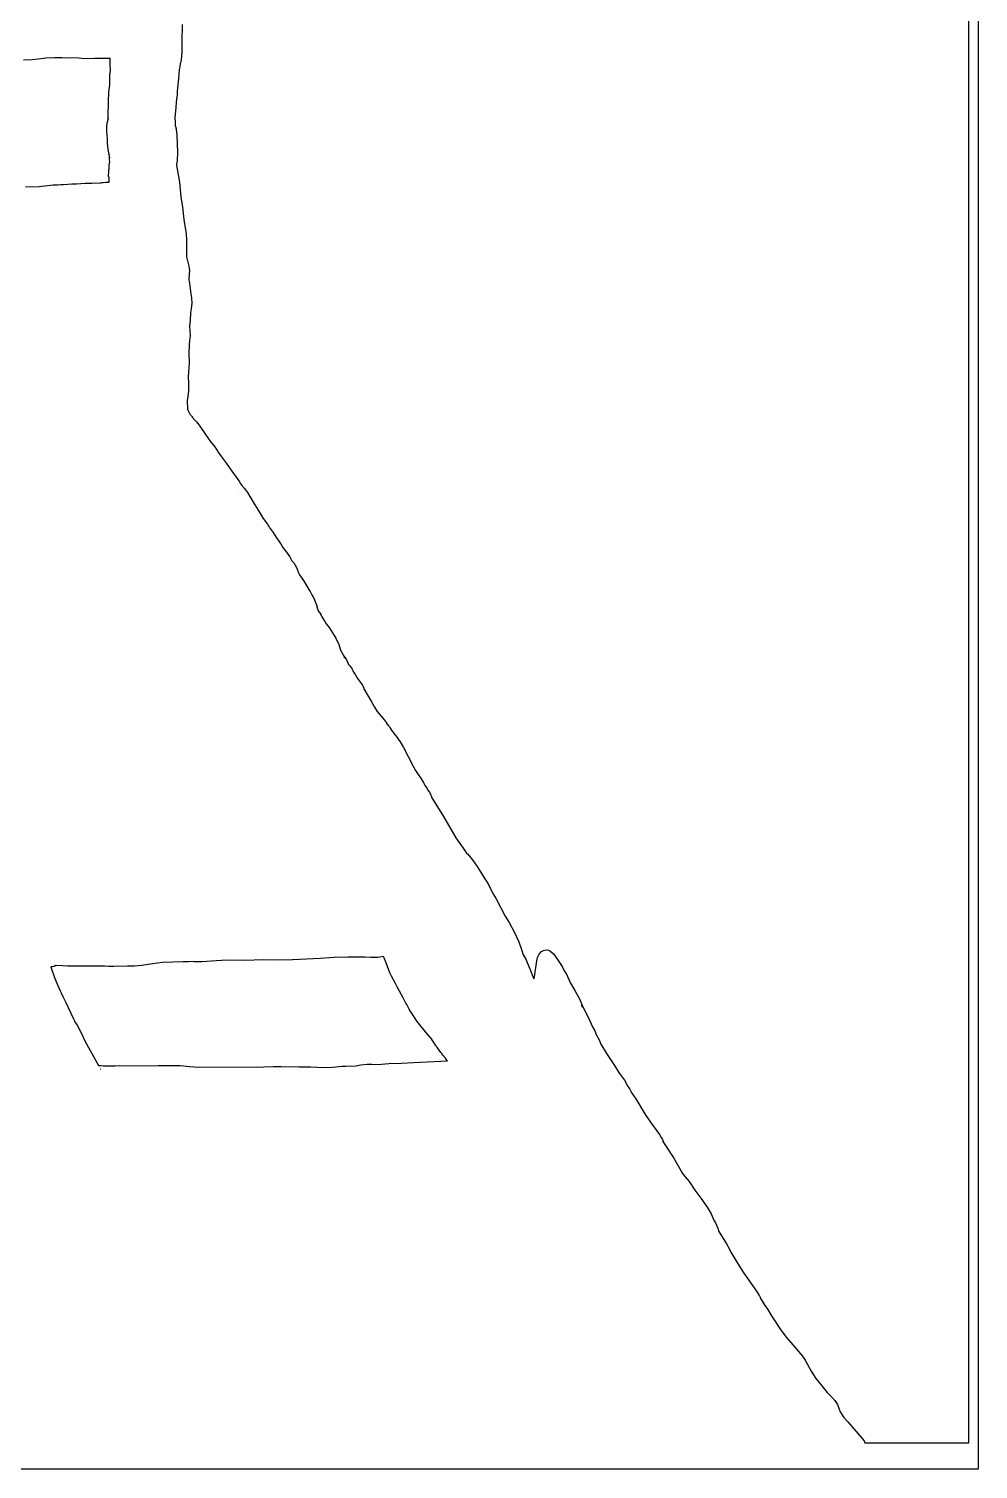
# Model space of a CAD drawing. Extents: x 2 to 598, y 728 to 3498.
# Drawn here: x 299 to 598, y 2691.4 to 3144.9 of the extents above; entities that cross this region are included whole.
import ezdxf

# ---------------------------------------------------------------- set-up
doc = ezdxf.new("R2010")
doc.units = 0

msp = doc.modelspace()

# ---------------------------------------------------------------- linework, layer by layer
at = {"layer": 'Calque 1'}
for p, q in [((595.001, 2699.71), (595.001, 3489.71)), ((347.30561, 3146.33541), (347.16091, 3140.87786)), ((347.16091, 3140.87786), (347.16091, 3137.66616)), ((300.04484, 3135.12471), (297.302589, 3135.039919)), ((302.069, 3135.34487), (300.04484, 3135.12471)), ((304.33762, 3135.69729), (302.069, 3135.34487)), ((307.02168, 3135.76039), (304.33762, 3135.69729)), ((309.37398, 3135.80799), (307.02168, 3135.76039)), ((314.76849, 3135.68914), (309.37398, 3135.80799)), ((316.58233, 3135.50724), (314.76849, 3135.68914)), ((319.64261, 3135.58214), (316.58233, 3135.50724)), ((320.88596, 3135.56204), (319.64261, 3135.58214)), ((321.85283, 3135.60954), (320.88596, 3135.56204)), ((324.36274, 3135.62354), (321.85283, 3135.60954)), ((324.56221, 3135.64944), (324.36274, 3135.62354)), ((324.56621, 3133.94876), (324.56221, 3135.64944)), ((324.7011, 3131.70343), (324.56621, 3133.94876)), ((346.6762, 3134.0484), (346.5915, 3132.96321)), ((346.7134, 3134.26638), (346.6762, 3134.0514)), ((346.6762, 3134.0514), (346.6762, 3134.0484)), ((346.95472, 3135.08698), (346.7134, 3134.26638)), ((347.16091, 3137.66616), (346.95472, 3135.08698)), ((324.45871, 3127.32437), (324.51351, 3130.55363)), ((324.51351, 3130.55363), (324.7011, 3131.70343)), ((346.31967, 3132.08258), (346.1388, 3129.23831)), ((346.5915, 3132.96321), (346.31967, 3132.10588)), ((346.31967, 3132.10588), (346.31967, 3132.08258)), ((324.07478, 3121.97998), (324.21792, 3125.07438)), ((324.21792, 3125.07438), (324.45871, 3127.32437)), ((345.72901, 3125.29954), (345.67941, 3124.18954)), ((346.1388, 3129.23831), (345.72901, 3125.29954)), ((323.95746, 3117.28725), (324.07478, 3121.97998)), ((345.37557, 3121.99379), (345.27013, 3120.09729)), ((345.67941, 3124.18954), (345.37557, 3121.99379)), ((323.66135, 3115.36127), (323.98226, 3116.35243)), ((323.952719, 3116.463325), (323.95746, 3117.28725)), ((323.980366, 3116.390425), (323.952719, 3116.463325)), ((323.961, 3116.147), (323.958, 3116.14)), ((323.958, 3116.14), (323.9584, 3116.14006)), ((323.9584, 3116.14006), (323.961, 3116.14)), ((323.961, 3116.14), (323.961, 3116.147)), ((324.00506, 3116.54258), (323.980366, 3116.390425)), ((323.98226, 3116.35243), (324.00506, 3116.54258)), ((345.01811, 3117.04026), (345.05431, 3115.69875)), ((345.01952, 3117.03699), (345.01811, 3117.04026)), ((345.27013, 3120.09729), (345.01952, 3117.03699)), ((323.514687, 3113.94062), (323.66135, 3115.36127)), ((323.51975, 3112.96865), (323.514687, 3113.94062)), ((323.608327, 3111.415051), (323.51975, 3112.96865)), ((323.73988, 3110.36933), (323.608327, 3111.415051)), ((345.05431, 3115.69875), (345.11891, 3114.41666)), ((345.11891, 3114.41666), (345.13801, 3114.27249)), ((345.13801, 3114.27249), (345.28528, 3113.73557)), ((345.28528, 3113.73557), (345.36848, 3113.41878)), ((345.36848, 3113.41878), (345.41088, 3113.14595)), ((345.41088, 3113.14595), (345.56283, 3111.50572)), ((345.56283, 3111.50572), (345.71269, 3108.71728)), ((323.747831, 3108.923049), (323.73988, 3110.36933)), ((323.91818, 3106.96127), (323.747831, 3108.923049)), ((324.2954, 3105.36086), (323.91818, 3106.96127)), ((345.71269, 3108.71728), (345.818279, 3106.149074)), ((324.264314, 3105.32276), (324.265183, 3105.429568)), ((324.39567, 3104.58827), (324.264314, 3105.32276)), ((324.265183, 3105.429568), (324.2954, 3105.36086)), ((324.32397, 3102.04112), (324.47177, 3103.055)), ((324.41577, 3104.51227), (324.39567, 3104.58827)), ((324.41077, 3103.64462), (324.41577, 3104.51227)), ((324.47177, 3103.055), (324.41077, 3103.64462)), ((324.47197, 3104.45446), (324.46897, 3104.47776)), ((324.46897, 3104.47776), (324.46897, 3104.46846)), ((324.46897, 3104.46846), (324.47197, 3104.45446)), ((345.69919, 3103.32949), (345.46872, 3102.23912)), ((345.46872, 3102.23912), (345.47272, 3102.01743)), ((345.818279, 3106.149074), (345.69919, 3103.32949)), ((324.1164, 3098.579442), (324.14627, 3100.15388)), ((324.24037, 3097.98038), (324.1164, 3098.579442)), ((324.14627, 3100.15388), (324.21557, 3100.53112)), ((324.21557, 3100.53112), (324.27907, 3100.80398)), ((324.25127, 3096.659), (324.24037, 3097.98038)), ((324.27907, 3100.80398), (324.32397, 3102.04112)), ((345.47272, 3102.01743), (345.95849, 3099.63565)), ((345.95849, 3099.63565), (346.48869, 3096.59914)), ((297.90051, 3095.21408), (302.27078, 3095.30818)), ((302.27078, 3095.30818), (306.66741, 3095.77948)), ((306.66741, 3095.77948), (307.64253, 3095.80998)), ((307.64253, 3095.80998), (307.94122, 3095.82398)), ((307.94122, 3095.82398), (308.08695, 3095.85048)), ((308.08695, 3095.85048), (309.11324, 3095.93058)), ((309.11324, 3095.93058), (309.89821, 3095.95068)), ((309.89821, 3095.95068), (312.50581, 3096.14083)), ((312.50581, 3096.14083), (313.82356, 3096.17853)), ((313.82356, 3096.17853), (314.01631, 3096.16613)), ((314.01631, 3096.16613), (314.04371, 3096.16913)), ((314.04371, 3096.16913), (316.76499, 3096.34947)), ((316.76499, 3096.34947), (318.79329, 3096.37997)), ((318.79329, 3096.37997), (321.5063, 3096.46787)), ((321.5063, 3096.46787), (321.6851, 3096.48187)), ((321.6851, 3096.48187), (321.6981, 3096.48587)), ((321.6981, 3096.48587), (321.92857, 3096.53037)), ((321.92857, 3096.53037), (322.35439, 3096.58927)), ((322.35439, 3096.58927), (323.20654, 3096.65077)), ((323.20654, 3096.65077), (324.10054, 3096.65077)), ((324.10054, 3096.65077), (324.104, 3096.65)), ((324.104, 3096.65), (324.25127, 3096.659)), ((346.48869, 3096.59914), (346.87263, 3092.00666)), ((346.87263, 3092.00666), (347.40179, 3088.77481)), ((347.40179, 3088.77481), (347.7625, 3084.89703)), ((347.7625, 3084.89703), (348.159092, 3082.936855)), ((348.159092, 3082.936855), (348.5671, 3080.47196)), ((348.5671, 3080.47196), (348.666031, 3078.42788)), ((348.666031, 3078.42788), (348.645837, 3076.522281)), ((348.645837, 3076.522281), (348.68544, 3073.14372)), ((348.68544, 3073.14372), (349.37585, 3070.22815)), ((349.37585, 3070.22815), (349.536585, 3068.852822)), ((349.525992, 3067.6732), (349.41875, 3065.95087)), ((349.41875, 3065.95087), (349.42375, 3065.90077)), ((349.42375, 3065.90077), (349.49045, 3065.5008)), ((349.536585, 3068.852822), (349.525992, 3067.6732)), ((349.49045, 3065.5008), (349.60464, 3064.84244)), ((349.60464, 3064.84244), (350.05216, 3061.5279)), ((350.05216, 3061.5279), (350.231394, 3060.227604)), ((350.139771, 3056.814794), (349.862, 3055.53499)), ((350.33277, 3058.57357), (350.139771, 3056.814794)), ((350.231394, 3060.227604), (350.33277, 3058.57357)), ((349.75244, 3053.10776), (349.61086, 3051.281)), ((349.862, 3055.53499), (349.75244, 3053.10776)), ((349.61086, 3051.281), (349.77982, 3048.3685)), ((349.77982, 3048.3685), (349.630066, 3046.668414)), ((349.461, 3045.50304), (349.406005, 3042.745785)), ((349.630066, 3046.668414), (349.461, 3045.50304)), ((349.4435, 3039.76542), (349.20267, 3035.35638)), ((349.406005, 3042.745785), (349.4435, 3039.76542)), ((349.20267, 3035.35638), (349.313826, 3033.358626)), ((349.31687, 3030.92978), (349.040199, 3029.067211)), ((349.313826, 3033.358626), (349.31687, 3030.92978)), ((349.040199, 3029.067211), (348.84197, 3027.96872)), ((348.84197, 3027.96872), (349.00164, 3025.04178)), ((349.00164, 3025.04178), (349.39389, 3024.35653)), ((349.39389, 3024.35653), (349.42079, 3024.2108)), ((349.42079, 3024.2108), (349.42379, 3024.2028)), ((349.42379, 3024.2028), (349.43679, 3024.1506)), ((349.43679, 3024.1506), (349.50239, 3023.99299)), ((349.50239, 3023.99299), (349.50539, 3023.98059)), ((349.50539, 3023.98059), (349.57259, 3023.88289)), ((349.57259, 3023.88289), (349.71573, 3023.67051)), ((349.71573, 3023.67051), (349.73633, 3023.64771)), ((349.73633, 3023.64771), (350.19882, 3023.02655)), ((350.19882, 3023.02655), (350.2996, 3022.84259)), ((350.2996, 3022.84259), (350.5373, 3022.55528)), ((350.5373, 3022.55528), (350.71248, 3022.31755)), ((350.71248, 3022.31755), (350.71548, 3022.31455)), ((350.71548, 3022.31455), (350.85139, 3022.17089)), ((350.85139, 3022.17089), (351.31648, 3021.743)), ((351.31648, 3021.743), (351.74899, 3021.22262)), ((351.74899, 3021.22262), (352.63474, 3020.1581)), ((352.63474, 3020.1581), (354.82633, 3016.86941)), ((354.82633, 3016.86941), (356.10792, 3015.10467)), ((356.10792, 3015.10467), (357.54193, 3013.32699)), ((357.54193, 3013.32699), (358.64781, 3011.68938)), ((358.64781, 3011.68938), (359.35681, 3010.6212)), ((359.35681, 3010.6212), (361.27557, 3008.03326)), ((361.27557, 3008.03326), (362.91421, 3005.67009)), ((362.91421, 3005.67009), (362.91721, 3005.66609)), ((362.91721, 3005.66609), (364.10218, 3004.06203)), ((364.10218, 3004.06203), (365.09539, 3002.64971)), ((365.09539, 3002.64971), (365.30415, 3002.33449)), ((365.1789, 2999.58786), (365.1819, 2999.58286)), ((365.1799, 2999.58766), (365.1789, 2999.58786)), ((365.1899, 2999.59796), (365.1799, 2999.58766)), ((365.1819, 2999.58286), (365.1899, 2999.59796)), ((365.30415, 3002.33449), (365.46023, 3002.04615)), ((365.46023, 3002.04615), (365.47983, 3002.00945)), ((365.47983, 3002.00945), (365.84622, 3001.46065)), ((365.84622, 3001.46065), (366.05138, 3001.1418)), ((366.05138, 3001.1418), (366.89265, 3000.19872)), ((366.89265, 3000.19872), (367.81303, 2998.96984)), ((367.81303, 2998.96984), (368.5618, 2997.7141)), ((368.5618, 2997.7141), (370.17152, 2995.01091)), ((370.17152, 2995.01091), (371.2221, 2993.37586)), ((371.2221, 2993.37586), (372.82822, 2990.73519)), ((372.82822, 2990.73519), (374.11444, 2988.93791)), ((374.11444, 2988.93791), (374.56352, 2988.26661)), ((374.56352, 2988.26661), (374.49632, 2988.32091)), ((374.49632, 2988.32091), (374.5981, 2988.18708)), ((374.5981, 2988.18708), (374.6081, 2988.20058)), ((374.6081, 2988.20058), (374.7523, 2987.98458)), ((374.7523, 2987.98458), (374.90473, 2987.71896)), ((374.90473, 2987.71896), (374.97033, 2987.57376)), ((374.97033, 2987.57376), (375.90878, 2986.36504)), ((375.90878, 2986.36504), (377.01775, 2984.62252)), ((377.01775, 2984.62252), (378.02492, 2983.16059)), ((378.02492, 2983.16059), (378.51532, 2982.38597)), ((378.51532, 2982.38597), (378.93598, 2981.63562)), ((378.93598, 2981.63562), (380.1669, 2980.19488)), ((380.1669, 2980.19488), (381.22523, 2978.69163)), ((381.22523, 2978.69163), (381.86603, 2977.45602)), ((381.86603, 2977.45602), (382.03552, 2977.22814)), ((382.03552, 2977.22814), (382.41226, 2976.74446)), ((382.41226, 2976.74446), (383.25458, 2975.37243)), ((383.25458, 2975.37243), (383.90673, 2973.67177)), ((383.90673, 2973.67177), (384.21782, 2973.03976)), ((384.21782, 2973.03976), (385.47097, 2971.2161)), ((385.47097, 2971.2161), (387.21454, 2968.42194)), ((387.21454, 2968.42194), (387.61295, 2967.76617)), ((387.61295, 2967.76617), (388.14265, 2966.67324)), ((388.14265, 2966.67324), (388.45994, 2966.17817)), ((388.45994, 2966.17817), (388.83615, 2965.45004)), ((388.83615, 2965.45004), (389.26247, 2964.25632)), ((389.26247, 2964.25632), (389.57822, 2963.57161)), ((389.57822, 2963.57161), (389.771164, 2962.826262)), ((389.768352, 2962.748425), (389.71102, 2962.86417)), ((389.71102, 2962.86417), (390.34975, 2961.29215)), ((389.771164, 2962.826262), (389.768352, 2962.748425)), ((390.34975, 2961.29215), (390.308349, 2961.473973)), ((390.308349, 2961.473973), (390.433117, 2961.383951)), ((390.433117, 2961.383951), (391.07219, 2960.29946)), ((391.07219, 2960.29946), (391.31402, 2959.74651)), ((391.31402, 2959.74651), (391.48663, 2959.52172)), ((391.48663, 2959.52172), (392.0158, 2958.621)), ((392.0158, 2958.621), (392.1264, 2958.48665)), ((392.1264, 2958.48665), (392.64831, 2957.58799)), ((392.64831, 2957.58799), (393.61777, 2956.40099)), ((393.61777, 2956.40099), (395.15566, 2953.87142)), ((395.15566, 2953.87142), (395.32102, 2953.5624)), ((395.32102, 2953.5624), (395.67088, 2953.03995)), ((395.67088, 2953.03995), (396.61552, 2951.1088)), ((396.61552, 2951.1088), (397.094094, 2949.700659)), ((397.122134, 2949.429953), (397.04391, 2949.46911)), ((397.04391, 2949.46911), (398.46244, 2946.87082)), ((397.094094, 2949.700659), (397.122134, 2949.429953)), ((398.335672, 2947.184035), (398.386744, 2947.205924)), ((398.46244, 2946.87082), (398.335672, 2947.184035)), ((398.386744, 2947.205924), (399.00659, 2946.29152)), ((399.00659, 2946.29152), (399.70421, 2944.82185)), ((399.70421, 2944.82185), (400.085876, 2944.3767)), ((400.085876, 2944.3767), (400.85041, 2943.27155)), ((400.85041, 2943.27155), (401.16313, 2942.654113)), ((401.180164, 2942.574843), (401.12428, 2942.65919)), ((401.12428, 2942.65919), (401.22038, 2942.47832)), ((401.16313, 2942.654113), (401.180164, 2942.574843)), ((401.22038, 2942.47832), (401.28398, 2942.41162)), ((401.28398, 2942.41162), (401.69482, 2941.82354)), ((401.69482, 2941.82354), (402.49426, 2940.38591)), ((402.49426, 2940.38591), (403.110981, 2939.580944)), ((403.110981, 2939.580944), (404.04556, 2938.2279)), ((404.04556, 2938.2279), (404.463731, 2937.363513)), ((404.463731, 2937.363513), (404.52152, 2937.12254)), ((404.52152, 2937.12254), (405.549377, 2935.361696)), ((405.549377, 2935.361696), (406.82268, 2933.24887)), ((406.82268, 2933.24887), (407.818342, 2931.388773)), ((407.818342, 2931.388773), (408.7254, 2929.939)), ((408.7254, 2929.939), (411.00433, 2927.29678)), ((411.00433, 2927.29678), (411.004, 2927.3)), ((411.004, 2927.3), (411.601119, 2926.424123)), ((411.659069, 2926.274751), (411.58122, 2926.32229)), ((411.58122, 2926.32229), (411.73367, 2926.14504)), ((411.601119, 2926.424123), (411.659069, 2926.274751)), ((411.73367, 2926.14504), (412.41632, 2925.35852)), ((412.41632, 2925.35852), (412.417, 2925.36)), ((412.417, 2925.36), (412.582104, 2925.138217)), ((412.582104, 2925.138217), (412.56633, 2925.14658)), ((412.56633, 2925.14658), (412.68674, 2924.96416)), ((412.68674, 2924.96416), (413.01903, 2924.45618)), ((413.01903, 2924.45618), (413.46086, 2923.77819)), ((413.46086, 2923.77819), (413.91353, 2923.143161)), ((413.91353, 2923.143161), (413.83292, 2923.19424)), ((413.83292, 2923.19424), (414.08252, 2922.94826)), ((414.08252, 2922.94826), (414.69593, 2922.21808)), ((414.69593, 2922.21808), (415.962085, 2920.384916)), ((415.962085, 2920.384916), (416.94126, 2918.60537)), ((416.94126, 2918.60537), (420.08059, 2912.77369)), ((420.08059, 2912.77369), (420.77409, 2911.44922)), ((420.77409, 2911.44922), (422.55384, 2908.80029)), ((422.55384, 2908.80029), (423.23286, 2907.76314)), ((423.23286, 2907.76314), (423.30576, 2907.64946)), ((423.30576, 2907.64946), (423.35326, 2907.56726)), ((423.35326, 2907.56726), (423.41686, 2907.44478)), ((423.41686, 2907.44478), (423.52333, 2907.12645)), ((423.52333, 2907.12645), (423.63133, 2906.9182)), ((423.63133, 2906.9182), (423.67623, 2906.8443)), ((423.67623, 2906.8443), (423.83644, 2906.59315)), ((423.83644, 2906.59315), (424.31856, 2905.84229)), ((424.31856, 2905.84229), (424.81105, 2905.07335)), ((424.81105, 2905.07335), (425.12834, 2904.56588)), ((425.12834, 2904.56588), (425.61615, 2903.67963)), ((425.61615, 2903.67963), (425.8079, 2903.2192)), ((425.8079, 2903.2192), (425.8139, 2903.1288)), ((425.8139, 2903.1288), (425.96426, 2902.83166)), ((425.96426, 2902.83166), (427.660342, 2899.949967)), ((427.660342, 2899.949967), (429.55579, 2896.90695)), ((429.55579, 2896.90695), (433.4894, 2890.20245)), ((433.4894, 2890.20245), (436.51298, 2885.86215)), ((436.51298, 2885.86215), (436.86127, 2885.40326)), ((436.86127, 2885.40326), (437.17496, 2885.12938)), ((437.17496, 2885.12938), (438.30254, 2883.7739)), ((438.30254, 2883.7739), (439.42342, 2882.20036)), ((439.42342, 2882.20036), (440.24402, 2881.1751)), ((440.24402, 2881.1751), (440.244, 2881.17)), ((440.244, 2881.17), (441.285175, 2879.505202)), ((441.285175, 2879.505202), (442.0661, 2878.12212)), ((442.0661, 2878.12212), (443.74869, 2875.47732)), ((443.74869, 2875.47732), (445.1326, 2872.72813)), ((445.1326, 2872.72813), (446.21262, 2870.94995)), ((446.21262, 2870.94995), (449.02744, 2865.56888)), ((449.02744, 2865.56888), (450.24132, 2863.58709)), ((450.24132, 2863.58709), (451.866958, 2860.577333)), ((451.866958, 2860.577333), (453.34708, 2857.43139)), ((453.34708, 2857.43139), (454.1509, 2855.09318)), ((410.65271, 2852.79462), (408.94946, 2852.55794)), ((411.32814, 2851.39884), (410.65271, 2852.79462)), ((454.1509, 2855.09318), (454.72219, 2853.38668)), ((454.72219, 2853.38668), (455.39966, 2852.17125)), ((459.203164, 2852.504549), (459.72191, 2853.59855)), ((459.72191, 2853.59855), (460.424615, 2854.388203)), ((460.424615, 2854.388203), (461.049582, 2854.733937)), ((461.049582, 2854.733937), (461.90006, 2854.8977)), ((461.90006, 2854.8977), (462.769617, 2854.786922)), ((462.769617, 2854.786922), (463.439106, 2854.46385)), ((463.439106, 2854.46385), (464.23119, 2853.66211)), ((464.23119, 2853.66211), (465.53986, 2851.942604)), ((305.88511, 2849.59836), (306.00655, 2849.26402)), ((305.88551, 2849.59762), (305.88511, 2849.59836)), ((306.35009, 2849.58312), (305.88551, 2849.59762)), ((306.00655, 2849.26402), (307.16101, 2845.95414)), ((306.952071, 2849.717653), (306.35009, 2849.58312)), ((307.49988, 2850.00118), (306.952071, 2849.717653)), ((307.56858, 2850.00818), (307.49988, 2850.00118)), ((309.62789, 2849.94818), (307.56858, 2850.00818)), ((311.188, 2849.79264), (309.62789, 2849.94818)), ((314.27928, 2849.77924), (311.188, 2849.79264)), ((318.43562, 2849.75084), (314.27928, 2849.77924)), ((320.74916, 2849.77924), (318.43562, 2849.75084)), ((322.93922, 2849.79994), (320.74916, 2849.77924)), ((324.0766, 2849.73384), (322.93922, 2849.79994)), ((325.73234, 2849.66564), (324.0766, 2849.73384)), ((330.10777, 2849.81808), (325.73234, 2849.66564)), ((332.240031, 2849.847584), (330.10777, 2849.81808)), ((334.60672, 2849.98241), (332.240031, 2849.847584)), ((337.89903, 2850.5493), (334.60672, 2849.98241)), ((341.05077, 2850.90019), (337.89903, 2850.5493)), ((347.54702, 2851.1317), (341.05077, 2850.90019)), ((349.24718, 2851.2061), (347.54702, 2851.1317)), ((350.88582, 2851.2294), (349.24718, 2851.2061)), ((351.03568, 2851.203), (350.88582, 2851.2294)), ((351.3013, 2851.1828), (351.03568, 2851.203)), ((353.52959, 2851.2061), (351.3013, 2851.1828)), ((357.95, 2851.44019), (353.52959, 2851.2061)), ((361.3777, 2851.71666), (357.95, 2851.44019)), ((367.04144, 2851.63086), (361.3777, 2851.71666)), ((372.81732, 2851.74455), (367.04144, 2851.63086)), ((377.367969, 2851.71526), (372.81732, 2851.74455)), ((382.06378, 2851.74555), (377.367969, 2851.71526)), ((390.77279, 2852.22097), (382.06378, 2851.74555)), ((395.191786, 2852.499366), (390.77279, 2852.22097)), ((399.50819, 2852.66074), (395.191786, 2852.499366)), ((404.81845, 2852.59564), (399.50819, 2852.66074)), ((406.635341, 2852.518939), (404.81845, 2852.59564)), ((408.94946, 2852.55794), (406.635341, 2852.518939)), ((411.52139, 2850.89654), (411.32814, 2851.39884)), ((412.32289, 2848.53803), (411.52139, 2850.89654)), ((412.72442, 2847.70242), (412.32289, 2848.53803)), ((455.39966, 2852.17125), (456.81973, 2848.91357)), ((456.81973, 2848.91357), (457.97987, 2846.01297)), ((458.2145, 2846.44033), (458.97001, 2851.50927)), ((458.97001, 2851.50927), (459.203164, 2852.504549)), ((465.53986, 2851.942604), (467.01551, 2849.73109)), ((467.01551, 2849.73109), (467.61394, 2848.32342)), ((467.61394, 2848.32342), (468.17515, 2847.46869)), ((307.16101, 2845.95414), (308.47151, 2842.9781)), ((413.20554, 2846.67354), (412.72442, 2847.70242)), ((414.4308, 2844.36361), (413.20554, 2846.67354)), ((415.05503, 2843.12802), (414.4308, 2844.36361)), ((457.97987, 2846.01297), (458.1287, 2845.78146)), ((458.1287, 2845.78146), (458.2145, 2846.44033)), ((468.17515, 2847.46869), (469.62157, 2844.44252)), ((469.62157, 2844.44252), (470.927976, 2842.143495)), ((308.47151, 2842.9781), (308.85651, 2841.99469)), ((308.85651, 2841.99469), (309.1526, 2841.38491)), ((309.1526, 2841.38491), (309.73191, 2840.29661)), ((309.73191, 2840.29661), (310.66673, 2838.31895)), ((417.01824, 2839.60266), (415.05503, 2843.12802)), ((417.2208, 2839.21818), (417.01824, 2839.60266)), ((417.76031, 2838.16967), (417.2208, 2839.21818)), ((470.927976, 2842.143495), (472.38625, 2839.52086)), ((472.38625, 2839.52086), (472.97072, 2838.30078)), ((310.66673, 2838.31895), (312.91826, 2833.41537)), ((418.05641, 2837.68443), (417.76031, 2838.16967)), ((418.33184, 2837.0731), (418.05641, 2837.68443)), ((418.78763, 2836.29227), (418.33184, 2837.0731)), ((419.07185, 2835.75535), (418.78763, 2836.29227)), ((420.11417, 2834.13788), (419.07185, 2835.75535)), ((472.97072, 2838.30078), (473.1459, 2837.82846)), ((473.1459, 2837.82846), (473.1539, 2837.74316)), ((473.1539, 2837.74316), (473.588, 2836.80058)), ((473.15678, 2837.69886), (473.23428, 2836.89632)), ((473.15678, 2837.69884), (473.15678, 2837.69886)), ((473.18108, 2837.61514), (473.15678, 2837.69884)), ((473.23428, 2836.89632), (473.18108, 2837.61514)), ((473.588, 2836.80058), (475.28763, 2833.50569)), ((312.91826, 2833.41537), (313.360167, 2832.57863)), ((313.360167, 2832.57863), (313.621228, 2832.082163)), ((313.621228, 2832.082163), (313.69187, 2831.93794)), ((313.69187, 2831.93794), (314.1709, 2831.20414)), ((314.1709, 2831.20414), (315.39719, 2829.02443)), ((421.27016, 2832.37933), (420.11417, 2834.13788)), ((422.09286, 2831.3551), (421.27016, 2832.37933)), ((424.4772, 2828.53305), (422.09286, 2831.3551)), ((475.28763, 2833.50569), (476.56662, 2830.65367)), ((476.56662, 2830.65367), (477.25546, 2829.44806)), ((315.39719, 2829.02443), (316.70872, 2826.08559)), ((316.70872, 2826.08559), (318.783466, 2822.338174)), ((425.77067, 2826.9564), (424.4772, 2828.53305)), ((426.12259, 2826.39416), (425.77067, 2826.9564)), ((426.737, 2825.48), (426.12259, 2826.39416)), ((477.25546, 2829.44806), (477.75881, 2828.09362)), ((477.75881, 2828.09362), (478.15568, 2827.33604)), ((478.15568, 2827.33604), (478.68122, 2826.3578)), ((478.68122, 2826.3578), (479.16337, 2825.24314)), ((318.783466, 2822.338174), (320.96274, 2818.5429)), ((426.73786, 2825.48647), (426.737, 2825.48)), ((427.10995, 2824.89529), (426.73786, 2825.48647)), ((427.290927, 2824.664178), (427.10995, 2824.89529)), ((427.42983, 2824.49428), (427.27791, 2824.71442)), ((427.27791, 2824.71442), (427.290927, 2824.664178)), ((427.716129, 2824.100968), (427.42983, 2824.49428)), ((427.7218, 2824.12479), (427.716129, 2824.100968)), ((428.21479, 2823.35636), (427.7218, 2824.12479)), ((428.776, 2822.59), (428.21479, 2823.35636)), ((428.7759, 2822.58927), (428.776, 2822.59)), ((429.17534, 2822.14176), (428.7759, 2822.58927)), ((429.22084, 2822.08076), (429.17534, 2822.14176)), ((429.426, 2821.78), (429.22084, 2822.08076)), ((429.42564, 2821.77353), (429.426, 2821.78)), ((429.80754, 2821.32498), (429.42564, 2821.77353)), ((429.84474, 2821.25208), (429.80754, 2821.32498)), ((430.29279, 2820.69191), (429.84474, 2821.25208)), ((479.16337, 2825.24314), (480.95198, 2822.267318)), ((480.95198, 2822.267318), (483.02205, 2819.15876)), ((320.96274, 2818.5429), (321.815606, 2818.549187)), ((321.60351, 2817.40606), (321.62471, 2817.36936)), ((321.60371, 2817.40606), (321.60351, 2817.40606)), ((321.61171, 2817.39466), (321.60371, 2817.40606)), ((321.62471, 2817.36936), (321.61171, 2817.39466)), ((321.815606, 2818.549187), (322.34871, 2818.4468)), ((322.34871, 2818.4468), (323.55224, 2818.3946)), ((323.55224, 2818.3946), (323.76515, 2818.3662)), ((323.76515, 2818.3662), (324.43024, 2818.4277)), ((324.43024, 2818.4277), (326.21048, 2818.4494)), ((326.21048, 2818.4494), (327.43211, 2818.4783)), ((327.43211, 2818.4783), (329.74775, 2818.4122)), ((329.74775, 2818.4122), (339.72956, 2818.4773)), ((339.72956, 2818.4773), (344.62641, 2818.4783)), ((344.62641, 2818.4783), (346.61491, 2818.4773)), ((346.61491, 2818.4773), (349.707138, 2818.239515)), ((349.707138, 2818.239515), (352.4368, 2818.00446)), ((352.4368, 2818.00446), (373.0154, 2818.12641)), ((373.0154, 2818.12641), (376.02504, 2818.16671)), ((376.02504, 2818.16671), (378.44504, 2818.16571)), ((378.44504, 2818.16571), (384.04058, 2818.11351)), ((384.04058, 2818.11351), (387.66618, 2818.07271)), ((387.66618, 2818.07271), (389.82627, 2818.01791)), ((389.82627, 2818.01791), (392.30983, 2817.89234)), ((392.30983, 2817.89234), (394.58929, 2818.00448)), ((394.58929, 2818.00448), (397.70589, 2818.29852)), ((397.70589, 2818.29852), (398.86395, 2818.27062)), ((398.86395, 2818.27062), (402.09011, 2818.40963)), ((402.09011, 2818.40963), (403.580337, 2818.683984)), ((403.580337, 2818.683984), (405.50387, 2818.93724)), ((405.50387, 2818.93724), (407.057006, 2818.923315)), ((407.057006, 2818.923315), (408.18793, 2818.84624)), ((408.18793, 2818.84624), (410.03171, 2818.975272)), ((410.03171, 2818.975272), (412.34583, 2819.18421)), ((412.34583, 2819.18421), (416.38588, 2819.21261)), ((416.38588, 2819.21261), (420.2027, 2819.46789)), ((420.2027, 2819.46789), (428.76807, 2819.88234)), ((428.76807, 2819.88234), (430.8093, 2820.00067)), ((430.31029, 2820.66451), (430.29279, 2820.69191)), ((430.31629, 2820.65551), (430.31029, 2820.66451)), ((430.7297, 2820.12427), (430.31629, 2820.65551)), ((430.7514, 2820.09427), (430.7297, 2820.12427)), ((430.7773, 2820.04877), (430.7514, 2820.09427)), ((430.8093, 2820.00067), (430.7773, 2820.04877)), ((483.02205, 2819.15876), (485.02656, 2816.03647)), ((485.02656, 2816.03647), (486.55619, 2813.88777)), ((486.55619, 2813.88777), (487.60108, 2811.91062)), ((487.60108, 2811.91062), (488.23672, 2811.04246)), ((488.23672, 2811.04246), (488.655209, 2810.24175)), ((488.655209, 2810.24175), (488.6863, 2810.08541)), ((488.6863, 2810.08541), (490.20402, 2808.06848)), ((490.20402, 2808.06848), (493.32322, 2802.81195)), ((493.32322, 2802.81195), (495.360674, 2799.984749)), ((495.360674, 2799.984749), (497.57464, 2796.83351)), ((497.57464, 2796.83351), (498.17005, 2795.87026)), ((498.17005, 2795.87026), (498.52705, 2795.20777)), ((498.52705, 2795.20777), (498.62605, 2794.92923)), ((498.62605, 2794.92923), (498.71205, 2794.62899)), ((498.71205, 2794.62899), (502.11035, 2789.34818)), ((502.11035, 2789.34818), (504.86675, 2784.5278)), ((504.86675, 2784.5278), (505.744775, 2783.424204)), ((505.744775, 2783.424204), (506.94725, 2781.98118)), ((506.94725, 2781.98118), (508.71665, 2779.30848)), ((508.71665, 2779.30848), (510.651263, 2776.746023)), ((510.651263, 2776.746023), (512.66005, 2773.93878)), ((512.66005, 2773.93878), (513.85695, 2771.788641)), ((513.85695, 2771.788641), (514.76435, 2769.77573)), ((514.76435, 2769.77573), (514.86235, 2769.56024)), ((514.86235, 2769.56024), (515.05255, 2769.29824)), ((515.05255, 2769.29824), (515.238675, 2768.976709)), ((515.238675, 2768.976709), (515.24165, 2768.93495)), ((515.24165, 2768.93495), (515.94345, 2767.26477)), ((515.94345, 2767.26477), (516.31245, 2766.25295)), ((516.31245, 2766.25295), (518.75105, 2762.40822)), ((518.75105, 2762.40822), (519.64145, 2760.71892)), ((519.64145, 2760.71892), (520.13805, 2759.71433)), ((520.13805, 2759.71433), (522.98285, 2754.94769)), ((522.98285, 2754.94769), (524.131498, 2753.178738)), ((524.131498, 2753.178738), (525.445512, 2751.375593)), ((525.445512, 2751.375593), (528.20525, 2747.44531)), ((528.20525, 2747.44531), (529.03725, 2746.1012)), ((529.03725, 2746.1012), (529.09925, 2745.98907)), ((529.09925, 2745.98907), (529.29045, 2745.52553)), ((529.29045, 2745.52553), (529.33145, 2745.35551)), ((529.33145, 2745.35551), (530.80015, 2742.96134)), ((530.80015, 2742.96134), (530.8, 2742.96)), ((530.8, 2742.96), (531.5173, 2742.04843)), ((531.5173, 2742.04843), (532.8991, 2739.71059)), ((532.8991, 2739.71059), (535.7397, 2735.34497)), ((535.7397, 2735.34497), (537.505775, 2733.004386)), ((537.505775, 2733.004386), (539.6527, 2730.60624)), ((539.6527, 2730.60624), (541.3627, 2728.5077)), ((541.3627, 2728.5077), (542.6871, 2727.0406)), ((542.6871, 2727.0406), (543.531788, 2725.727075)), ((543.531788, 2725.727075), (544.0152, 2724.7818)), ((544.0152, 2724.7818), (545.422187, 2722.272875)), ((545.422187, 2722.272875), (546.8615, 2719.9888)), ((546.8615, 2719.9888), (548.757, 2717.6913)), ((548.757, 2717.6913), (550.4468, 2715.5565)), ((550.4468, 2715.5565), (551.934587, 2714.0365)), ((551.934587, 2714.0365), (552.808245, 2713.026234)), ((552.808245, 2713.026234), (553.641, 2711.7635)), ((553.641, 2711.7635), (554.2528, 2710.2974)), ((554.2528, 2710.2974), (554.5717, 2709.422)), ((554.5717, 2709.422), (555.6424, 2707.6516)), ((555.6424, 2707.6516), (556.9059, 2706.3359)), ((556.9059, 2706.3359), (562.0673, 2700.3187)), ((562.0673, 2700.3187), (562.2766, 2699.7048)), ((562.2766, 2699.7048), (595.001, 2699.71))]:
    msp.add_line(p, q, dxfattribs=at)
at = {"layer": 'Layer 1'}
for p, q in [((598, 3498), (598, 2691.41)), ((598, 2691.41), (282, 2691.41))]:
    msp.add_line(p, q, dxfattribs=at)

doc.saveas('drawing.dxf')
